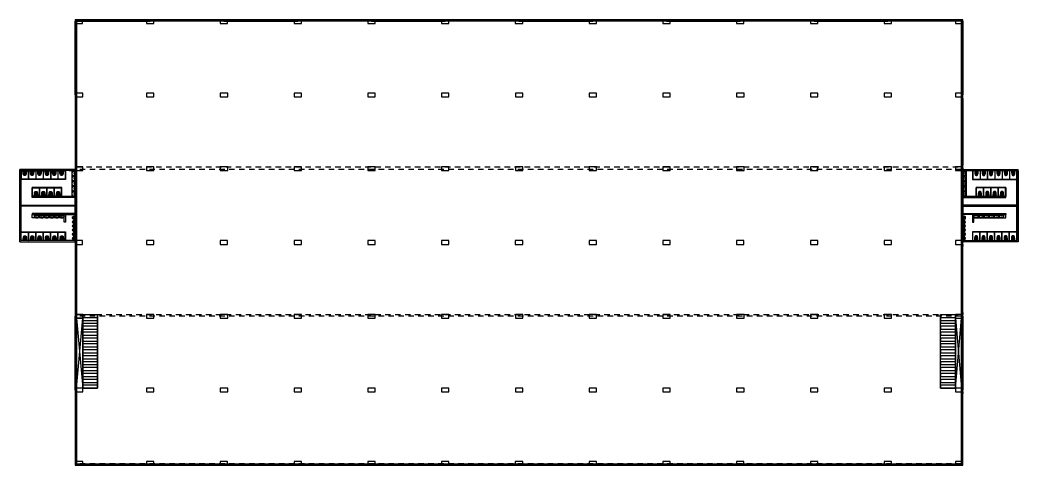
# Model space of a CAD drawing. Header units: millimetres. Extents: x 332 to 3202, y 307 to 1426.
# Drawn here: x 1438.2 to 1573.5, y 422.2 to 482.5 of the extents above; entities that cross this region are included whole.
import ezdxf

# ---------------------------------------------------------------- set-up
doc = ezdxf.new("R2010")
doc.units = ezdxf.units.MM
doc.linetypes.add('JIS_02_0.7', pattern=[1.35, 0.75, -0.6])

# ---------------------------------------------------------------- blocks, each defined once
blk = doc.blocks.new('vaso_cx_acoplada_1')
at = {"linetype": 'Continuous'}
for centre in [(-0.11, -0.24), (0.12, -0.24)]:
    blk.add_circle(centre, 0.008, dxfattribs=at)
for centre, radius, start, end in [((-0.11, -0.18), 0.11, 136.5326, 180), ((1.38, -0.2), 1.6, 179.59, 196.6011), ((-0.1, -0.18), 0.11, 136.5326, 164.4946), ((0, -0.21), 0.215, 163.9784, 171.5717), ((-0.2, -0.18), 0.008, 171.5717, 263.6349), ((0, -0.21), 0.215, 171.5717, 179.2851), ((0.01, 1.7), 1.9, 263.6349, 270), ((1.38, -0.2), 1.59, 180.5244, 196.1957), ((-0.25, -0.06), 0.07, 321.8555, 326.3665), ((-0.18, -0.11), 0.01, 95.7172, 146.3665), ((0.01, -1.99), 1.9, 90, 95.7172), ((-0.16, -0.12), 0.0225, 114.5237, 139.2949), ((-0.24, -0.06), 0.07, 321.8555, 326.3665), ((-0.08, -0.63), 0.08, 196.6011, 260.4041), ((-0.07, -0.36), 0.075, 120.5583, 184.2477), ((0.85, -0.29), 1, 184.2477, 200.2598), ((-0.07, -0.62), 0.08, 196.1957, 260.8899), ((-0.06, -0.38), 0.075, 116.109, 182.0289), ((0.66, -0.36), 0.8, 182.0289, 200.9188), ((0.01, -0.49), 0.225, 90, 120.5583), ((0.01, -0.52), 0.225, 90, 116.109), ((-0.06, -0.63), 0.026, 200.2598, 262.5367), ((0.01, -0.12), 0.586, 260.8899, 270), ((0.01, -0.12), 0.6, 260.4041, 270), ((-0.06, -0.63), 0.026, 200.9188, 262.8803), ((0.01, -0.12), 0.546, 262.5367, 270), ((0.03, -0.45), 0.0677, 144.0457, 163.2777), ((0.05, -0.45), 0.0893, 163.2777, 172.1219), ((-0.04, -0.44), 0.00416, 309.4719, 346.4901), ((-0.04, -0.45), 0.00501, 140.0137, 160.5298), ((0.02, -0.46), 0.0636, 167.7779, 198.8244), ((0.02, -0.46), 0.0664, 197.8884, 217.9267), ((0.01, -0.44), 0.0515, 119.7295, 144.0457), ((0.01, -0.47), 0.0536, 217.9267, 242.0063), ((0.01, -0.42), 0.0347, 90, 119.7295), ((0.01, -0.48), 0.0398, 242.0063, 270), ((0.01, -1.99), 1.9, 84.2828, 90), ((0.01, 1.7), 1.9, 270, 276.3651), ((0.01, -0.49), 0.225, 59.4417, 90), ((0.01, -0.52), 0.225, 63.891, 90), ((0.01, -0.42), 0.0347, 60.2705, 90), ((0.01, -0.48), 0.0398, 270, 297.9937), ((0.01, -0.12), 0.546, 270, 277.4633), ((0.01, -0.12), 0.586, 270, 279.1101), ((0.01, -0.12), 0.6, 270, 279.5959), ((0, -0.44), 0.0515, 35.9543, 60.2705), ((0, -0.47), 0.0536, 297.9937, 322.0733), ((-0.02, -0.45), 0.0677, 16.7223, 35.9543), ((-0.01, -0.46), 0.0664, 322.0733, 342.1116), ((-0.04, -0.45), 0.0893, 7.8781, 16.7223), ((0.06, -0.44), 0.00416, 193.5099, 230.5281), ((0.05, -0.45), 0.00501, 19.4702, 39.9863), ((-0.01, -0.46), 0.0636, 341.1756, 12.2221), ((0.07, -0.63), 0.026, 277.1197, 339.0812), ((0.07, -0.63), 0.026, 277.4633, 339.7402), ((-0.65, -0.36), 0.8, 339.0812, 357.9711), ((0.07, -0.38), 0.075, 357.9711, 63.891), ((-0.84, -0.29), 1, 339.7402, 355.7523), ((0.09, -0.62), 0.08, 279.1101, 343.8043), ((0.09, -0.63), 0.08, 279.5959, 343.3989), ((0.08, -0.36), 0.075, 355.7523, 59.4417), ((-1.36, -0.2), 1.59, 343.8043, 359.4756), ((-1.36, -0.2), 1.6, 343.3989, 0.41), ((0.17, -0.12), 0.0225, 40.7051, 65.4763), ((0.25, -0.06), 0.07, 213.6335, 218.1445), ((0.19, -0.11), 0.01, 33.6335, 84.2828), ((0.11, -0.18), 0.11, 15.5054, 43.4674), ((0.26, -0.06), 0.07, 213.6335, 218.1445), ((0.13, -0.18), 0.11, 0, 43.4674), ((0.01, -0.21), 0.215, 8.4283, 16.0216), ((0.22, -0.18), 0.008, 276.3651, 8.4283), ((0.01, -0.21), 0.215, 0.7149, 8.4283)]:
    blk.add_arc(centre, radius, start, end, dxfattribs=at)
blk = doc.blocks.new('mictorio')
for p, q in [((-0.21, 0), (0.21, 0)), ((-0.22, -0.01), (-0.2, -0.24)), ((-0.17, -0.19), (-0.16, -0.24)), ((-0.14, -0.16), (0.14, -0.16)), ((0.17, -0.19), (0.16, -0.24)), ((0.22, -0.01), (0.2, -0.24))]:
    blk.add_line(p, q)
for centre, radius in [((-0.03, -0.2), 0.0107), ((-0.03, -0.23), 0.0107), ((0, -0.07), 0.0286), ((0, -0.07), 0.0143), ((0, -0.18), 0.0107), ((0, -0.24), 0.0107), ((0.03, -0.2), 0.0107), ((0.03, -0.23), 0.0107)]:
    blk.add_circle(centre, radius)
for centre, radius, start, end in [((-0.21, -0.01), 0.00716, 90, 184.572), ((0.21, -0.01), 0.00716, 355.428, 90), ((-0.13, -0.23), 0.0737, 108.6318, 194.8504), ((0, -0.19), 0.209, 195.6529, 344.3471), ((-0.14, -0.19), 0.0286, 90, 187.7652), ((0, -0.18), 0.174, 198.6893, 341.3107), ((0.14, -0.19), 0.0286, 352.2348, 90), ((0.13, -0.23), 0.0737, 345.1496, 71.3682)]:
    blk.add_arc(centre, radius, start, end)
blk = doc.blocks.new('lavatorio_66x45')
blk.add_lwpolyline([(-0.28, -0.03, -0.247757), (-0.23, 0), (0, 0), (0.23, 0, -0.247757), (0.28, -0.03, -0.523187), (0.13, -0.44, -0.064231), (0, -0.45, -0.064231), (-0.13, -0.44, -0.523187)], format="xyb", close=True)
for points in [[(0.12, -0.41, 0.331039), (0.3, -0.19, 0.428943), (0.22, -0.11), (0, -0.11), (-0.22, -0.11, 0.428943), (-0.3, -0.19, 0.331039), (-0.12, -0.41)], [(-0.28, -0.05, -0.019603), (-0.27, -0.04, -0.247757), (-0.23, -0.01), (0.23, -0.01, -0.247757), (0.27, -0.04, -0.019603), (0.28, -0.05, -0.064281)]]:
    blk.add_lwpolyline(points, format="xyb")
for centre, radius in [((-0.07, -0.05), 0.0234), ((0, -0.19), 0.03), ((0, -0.05), 0.0234), ((0.07, -0.05), 0.0234)]:
    blk.add_circle(centre, radius)
for start, end in [(253.4907, 270), (270, 286.5093)]:
    blk.add_arc((0, 0.05), 0.477, start, end)

msp = doc.modelspace()

# ---------------------------------------------------------------- linework, layer by layer
for p, q in [((1446.729, 482.456), (1445.729, 482.456)), ((1445.729, 482.456), (1445.729, 481.956)), ((1445.729, 481.956), (1446.729, 481.956)), ((1566.036, 482.456), (1445.736, 482.456)), ((1445.736, 482.456), (1445.736, 422.156)), ((1445.736, 472.306), (1445.736, 482.306)), ((1445.736, 482.306), (1445.886, 482.306)), ((1445.886, 481.756), (1445.736, 481.756)), ((1445.736, 481.756), (1445.811, 481.756)), ((1445.886, 481.756), (1445.736, 481.756)), ((1445.811, 481.756), (1445.811, 472.756)), ((1445.886, 482.306), (1445.886, 482.456)), ((1565.886, 482.306), (1445.886, 482.306)), ((1445.886, 482.306), (1445.886, 422.306)), ((1445.886, 482.306), (1455.886, 482.306)), ((1445.886, 481.956), (1445.886, 481.756)), ((1446.729, 481.956), (1446.729, 482.456)), ((1456.386, 482.456), (1455.386, 482.456)), ((1455.386, 482.456), (1455.386, 481.956)), ((1455.386, 481.956), (1456.386, 481.956)), ((1455.886, 482.306), (1455.886, 482.456)), ((1455.886, 482.456), (1465.886, 482.456)), ((1456.386, 481.956), (1456.386, 482.456)), ((1466.386, 482.456), (1465.386, 482.456)), ((1465.386, 482.456), (1465.386, 481.956)), ((1465.386, 481.956), (1466.386, 481.956)), ((1465.886, 482.456), (1465.886, 482.306)), ((1465.886, 482.306), (1475.886, 482.306)), ((1466.386, 481.956), (1466.386, 482.456)), ((1476.386, 482.456), (1475.386, 482.456)), ((1475.386, 482.456), (1475.386, 481.956)), ((1475.386, 481.956), (1476.386, 481.956)), ((1475.886, 482.306), (1475.886, 482.456)), ((1475.886, 482.456), (1485.886, 482.456)), ((1476.386, 481.956), (1476.386, 482.456)), ((1486.386, 482.456), (1485.386, 482.456)), ((1485.386, 482.456), (1485.386, 481.956)), ((1485.386, 481.956), (1486.386, 481.956)), ((1485.886, 482.456), (1485.886, 482.306)), ((1485.886, 482.306), (1495.886, 482.306)), ((1486.386, 481.956), (1486.386, 482.456)), ((1496.386, 482.456), (1495.386, 482.456)), ((1495.386, 482.456), (1495.386, 481.956)), ((1495.386, 481.956), (1496.386, 481.956)), ((1495.886, 482.306), (1495.886, 482.456)), ((1495.886, 482.456), (1505.886, 482.456)), ((1496.386, 481.956), (1496.386, 482.456)), ((1506.386, 482.456), (1505.386, 482.456)), ((1505.386, 482.456), (1505.386, 481.956)), ((1505.386, 481.956), (1506.386, 481.956)), ((1505.886, 482.456), (1505.886, 482.306)), ((1505.886, 482.306), (1515.886, 482.306)), ((1506.386, 481.956), (1506.386, 482.456)), ((1516.386, 482.456), (1515.386, 482.456)), ((1515.386, 482.456), (1515.386, 481.956)), ((1515.386, 481.956), (1516.386, 481.956)), ((1515.886, 482.306), (1515.886, 482.456)), ((1515.886, 482.456), (1525.886, 482.456)), ((1516.386, 481.956), (1516.386, 482.456)), ((1526.386, 482.456), (1525.386, 482.456)), ((1525.386, 482.456), (1525.386, 481.956)), ((1525.386, 481.956), (1526.386, 481.956)), ((1525.886, 482.456), (1525.886, 482.306)), ((1525.886, 482.306), (1535.886, 482.306)), ((1526.386, 481.956), (1526.386, 482.456)), ((1536.386, 482.456), (1535.386, 482.456)), ((1535.386, 482.456), (1535.386, 481.956)), ((1535.386, 481.956), (1536.386, 481.956)), ((1535.886, 482.306), (1535.886, 482.456)), ((1535.886, 482.456), (1545.886, 482.456)), ((1536.386, 481.956), (1536.386, 482.456)), ((1546.386, 482.456), (1545.386, 482.456)), ((1545.386, 482.456), (1545.386, 481.956)), ((1545.386, 481.956), (1546.386, 481.956)), ((1545.886, 482.456), (1545.886, 482.306)), ((1545.886, 482.306), (1555.886, 482.306)), ((1546.386, 481.956), (1546.386, 482.456)), ((1556.386, 482.456), (1555.386, 482.456)), ((1555.386, 482.456), (1555.386, 481.956)), ((1555.386, 481.956), (1556.386, 481.956)), ((1555.886, 482.306), (1555.886, 482.456)), ((1555.886, 482.456), (1565.886, 482.456)), ((1556.386, 481.956), (1556.386, 482.456)), ((1566.039, 482.456), (1565.039, 482.456)), ((1565.039, 482.456), (1565.039, 481.956)), ((1565.039, 481.956), (1566.039, 481.956)), ((1565.886, 482.456), (1565.886, 482.306)), ((1565.886, 422.306), (1565.886, 482.306)), ((1565.886, 482.306), (1566.036, 482.306)), ((1565.886, 481.956), (1565.961, 481.956)), ((1566.036, 481.756), (1565.886, 481.756)), ((1565.886, 481.756), (1565.886, 472.756)), ((1565.961, 481.756), (1565.961, 472.756)), ((1566.036, 422.156), (1566.036, 482.456)), ((1566.036, 482.456), (1566.039, 482.456)), ((1566.036, 482.306), (1566.036, 472.306)), ((1566.036, 472.306), (1566.036, 482.306)), ((1566.036, 482.306), (1566.036, 472.306)), ((1566.036, 482.306), (1566.039, 482.306)), ((1566.036, 481.956), (1566.036, 481.756)), ((1566.039, 481.956), (1566.039, 482.456)), ((1445.736, 472.756), (1445.886, 472.756)), ((1446.736, 472.556), (1445.736, 472.556)), ((1445.736, 472.556), (1445.736, 472.056)), ((1445.886, 472.306), (1445.736, 472.306)), ((1445.886, 462.306), (1445.886, 472.306)), ((1446.736, 472.056), (1446.736, 472.556)), ((1456.393, 472.556), (1455.393, 472.556)), ((1455.393, 472.556), (1455.393, 472.056)), ((1456.393, 472.056), (1456.393, 472.556)), ((1466.393, 472.556), (1465.393, 472.556)), ((1465.393, 472.556), (1465.393, 472.056)), ((1466.393, 472.056), (1466.393, 472.556)), ((1476.393, 472.556), (1475.393, 472.556)), ((1475.393, 472.556), (1475.393, 472.056)), ((1476.393, 472.056), (1476.393, 472.556)), ((1486.393, 472.556), (1485.393, 472.556)), ((1485.393, 472.556), (1485.393, 472.056)), ((1486.393, 472.056), (1486.393, 472.556)), ((1496.393, 472.556), (1495.393, 472.556)), ((1495.393, 472.556), (1495.393, 472.056)), ((1496.393, 472.056), (1496.393, 472.556)), ((1506.393, 472.556), (1505.393, 472.556)), ((1505.393, 472.556), (1505.393, 472.056)), ((1506.393, 472.056), (1506.393, 472.556)), ((1516.393, 472.556), (1515.393, 472.556)), ((1515.393, 472.556), (1515.393, 472.056)), ((1516.393, 472.056), (1516.393, 472.556)), ((1526.393, 472.556), (1525.393, 472.556)), ((1525.393, 472.556), (1525.393, 472.056)), ((1526.393, 472.056), (1526.393, 472.556)), ((1536.393, 472.556), (1535.393, 472.556)), ((1535.393, 472.556), (1535.393, 472.056)), ((1536.393, 472.056), (1536.393, 472.556)), ((1546.393, 472.556), (1545.393, 472.556)), ((1545.393, 472.556), (1545.393, 472.056)), ((1546.393, 472.056), (1546.393, 472.556)), ((1556.393, 472.556), (1555.393, 472.556)), ((1555.393, 472.556), (1555.393, 472.056)), ((1556.393, 472.056), (1556.393, 472.556)), ((1566.046, 472.556), (1565.046, 472.556)), ((1565.046, 472.556), (1565.046, 472.056)), ((1565.886, 472.756), (1566.036, 472.756)), ((1565.886, 472.556), (1566.046, 472.556)), ((1566.036, 472.306), (1565.886, 472.306)), ((1565.886, 472.306), (1565.886, 462.306)), ((1565.961, 472.556), (1565.961, 472.056)), ((1566.046, 472.056), (1566.046, 472.556)), ((1445.736, 472.056), (1446.736, 472.056)), ((1445.736, 471.806), (1445.886, 471.806)), ((1445.811, 471.806), (1445.811, 462.806)), ((1455.393, 472.056), (1456.393, 472.056)), ((1465.393, 472.056), (1466.393, 472.056)), ((1475.393, 472.056), (1476.393, 472.056)), ((1485.393, 472.056), (1486.393, 472.056)), ((1495.393, 472.056), (1496.393, 472.056)), ((1505.393, 472.056), (1506.393, 472.056)), ((1515.393, 472.056), (1516.393, 472.056)), ((1525.393, 472.056), (1526.393, 472.056)), ((1535.393, 472.056), (1536.393, 472.056)), ((1545.393, 472.056), (1546.393, 472.056)), ((1555.393, 472.056), (1556.393, 472.056)), ((1565.046, 472.056), (1566.046, 472.056)), ((1565.886, 472.056), (1565.886, 471.806)), ((1565.886, 472.056), (1566.046, 472.056)), ((1565.886, 471.806), (1566.036, 471.806)), ((1565.961, 471.806), (1565.961, 462.806)), ((1566.036, 471.806), (1566.036, 462.806)), ((1445.886, 462.806), (1445.736, 462.806)), ((1566.036, 462.806), (1565.886, 462.806)), ((1565.886, 462.806), (1565.886, 462.556)), ((1438.233, 452.406), (1438.233, 462.206)), ((1438.233, 462.006), (1438.233, 461.606)), ((1438.233, 461.606), (1438.233, 461.206)), ((1444.896, 462.056), (1445.896, 462.056)), ((1446.736, 462.556), (1445.736, 462.556)), ((1445.736, 462.556), (1445.736, 462.056)), ((1445.736, 452.306), (1445.736, 462.306)), ((1445.736, 462.306), (1445.886, 462.306)), ((1445.736, 462.056), (1446.736, 462.056)), ((1445.736, 462.056), (1445.896, 462.056)), ((1445.736, 461.806), (1445.886, 461.806)), ((1445.736, 461.806), (1445.886, 461.806)), ((1445.811, 461.806), (1445.811, 452.806)), ((1445.876, 462.056), (1445.876, 462.556)), ((1445.886, 462.406), (1445.886, 461.906)), ((1445.886, 462.406), (1445.886, 461.906)), ((1445.886, 462.406), (1445.886, 461.906)), ((1445.886, 462.406), (1445.886, 461.906)), ((1445.886, 461.806), (1445.886, 452.806)), ((1445.886, 461.806), (1445.886, 452.806)), ((1445.896, 462.056), (1445.896, 462.556)), ((1446.736, 462.056), (1446.736, 462.556)), ((1456.393, 462.556), (1455.393, 462.556)), ((1455.393, 462.556), (1455.393, 462.056)), ((1455.393, 462.056), (1456.393, 462.056)), ((1456.393, 462.056), (1456.393, 462.556)), ((1466.393, 462.556), (1465.393, 462.556)), ((1465.393, 462.556), (1465.393, 462.056)), ((1465.393, 462.056), (1466.393, 462.056)), ((1466.393, 462.056), (1466.393, 462.556)), ((1476.393, 462.556), (1475.393, 462.556)), ((1475.393, 462.556), (1475.393, 462.056)), ((1475.393, 462.056), (1476.393, 462.056)), ((1476.393, 462.056), (1476.393, 462.556)), ((1486.393, 462.556), (1485.393, 462.556)), ((1485.393, 462.556), (1485.393, 462.056)), ((1485.393, 462.056), (1486.393, 462.056)), ((1486.393, 462.056), (1486.393, 462.556)), ((1496.393, 462.556), (1495.393, 462.556)), ((1495.393, 462.556), (1495.393, 462.056)), ((1495.393, 462.056), (1496.393, 462.056)), ((1496.393, 462.056), (1496.393, 462.556)), ((1506.393, 462.556), (1505.393, 462.556)), ((1505.393, 462.556), (1505.393, 462.056)), ((1505.393, 462.056), (1506.393, 462.056)), ((1506.393, 462.056), (1506.393, 462.556)), ((1516.393, 462.556), (1515.393, 462.556)), ((1515.393, 462.556), (1515.393, 462.056)), ((1515.393, 462.056), (1516.393, 462.056)), ((1516.393, 462.056), (1516.393, 462.556)), ((1526.393, 462.556), (1525.393, 462.556)), ((1525.393, 462.556), (1525.393, 462.056)), ((1525.393, 462.056), (1526.393, 462.056)), ((1526.393, 462.056), (1526.393, 462.556)), ((1536.393, 462.556), (1535.393, 462.556)), ((1535.393, 462.556), (1535.393, 462.056)), ((1535.393, 462.056), (1536.393, 462.056)), ((1536.393, 462.056), (1536.393, 462.556)), ((1546.393, 462.556), (1545.393, 462.556)), ((1545.393, 462.556), (1545.393, 462.056)), ((1545.393, 462.056), (1546.393, 462.056)), ((1546.393, 462.056), (1546.393, 462.556)), ((1556.393, 462.556), (1555.393, 462.556)), ((1555.393, 462.556), (1555.393, 462.056)), ((1555.393, 462.056), (1556.393, 462.056)), ((1556.393, 462.056), (1556.393, 462.556)), ((1566.046, 462.556), (1565.046, 462.556)), ((1565.046, 462.556), (1565.046, 462.056)), ((1565.046, 462.056), (1566.046, 462.056)), ((1565.886, 462.556), (1566.046, 462.556)), ((1565.886, 462.306), (1566.036, 462.306)), ((1565.886, 462.056), (1565.886, 461.806)), ((1565.886, 462.056), (1566.046, 462.056)), ((1565.886, 461.806), (1566.036, 461.806)), ((1565.961, 462.556), (1565.961, 462.056)), ((1565.961, 461.806), (1565.961, 452.806)), ((1566.036, 462.406), (1566.036, 461.906)), ((1566.036, 462.406), (1566.036, 461.906)), ((1566.036, 462.306), (1566.036, 452.306)), ((1566.036, 461.806), (1566.036, 452.806)), ((1566.046, 462.056), (1566.046, 462.556)), ((1573.539, 452.406), (1573.539, 462.206)), ((1573.539, 462.006), (1573.539, 461.606)), ((1573.539, 461.606), (1573.539, 461.206)), ((1438.233, 460.806), (1438.233, 460.406)), ((1573.539, 460.806), (1573.539, 460.406)), ((1438.233, 460.006), (1438.233, 459.606)), ((1438.233, 459.206), (1438.233, 458.806)), ((1573.539, 460.006), (1573.539, 459.606)), ((1573.539, 459.206), (1573.539, 458.806)), ((1438.233, 458.406), (1438.233, 458.006)), ((1438.233, 457.606), (1438.233, 457.206)), ((1573.539, 458.406), (1573.539, 458.006)), ((1573.539, 457.606), (1573.539, 457.206)), ((1438.233, 456.806), (1438.233, 456.406)), ((1438.233, 456.006), (1438.233, 455.606)), ((1573.539, 456.806), (1573.539, 456.406)), ((1573.539, 456.006), (1573.539, 455.606)), ((1438.233, 455.206), (1438.233, 454.806)), ((1573.539, 455.206), (1573.539, 454.806)), ((1438.233, 454.406), (1438.233, 454.006)), ((1438.233, 453.606), (1438.233, 453.206)), ((1573.539, 454.406), (1573.539, 454.006)), ((1573.539, 453.606), (1573.539, 453.206)), ((1438.233, 452.806), (1438.233, 452.406)), ((1444.886, 452.406), (1445.886, 452.406)), ((1445.889, 452.556), (1444.889, 452.556)), ((1444.893, 452.406), (1445.886, 452.406)), ((1446.729, 452.556), (1445.729, 452.556)), ((1445.729, 452.556), (1445.729, 452.056)), ((1445.729, 452.056), (1446.729, 452.056)), ((1445.886, 452.806), (1445.736, 452.806)), ((1445.886, 452.806), (1445.736, 452.806)), ((1445.886, 452.306), (1445.736, 452.306)), ((1445.886, 442.306), (1445.886, 452.306)), ((1446.729, 452.056), (1446.729, 452.556)), ((1456.386, 452.556), (1455.386, 452.556)), ((1455.386, 452.556), (1455.386, 452.056)), ((1455.386, 452.056), (1456.386, 452.056)), ((1456.386, 452.056), (1456.386, 452.556)), ((1466.386, 452.556), (1465.386, 452.556)), ((1465.386, 452.556), (1465.386, 452.056)), ((1465.386, 452.056), (1466.386, 452.056)), ((1466.386, 452.056), (1466.386, 452.556)), ((1476.386, 452.556), (1475.386, 452.556)), ((1475.386, 452.556), (1475.386, 452.056)), ((1475.386, 452.056), (1476.386, 452.056)), ((1476.386, 452.056), (1476.386, 452.556)), ((1486.386, 452.556), (1485.386, 452.556)), ((1485.386, 452.556), (1485.386, 452.056)), ((1485.386, 452.056), (1486.386, 452.056)), ((1486.386, 452.056), (1486.386, 452.556)), ((1496.386, 452.556), (1495.386, 452.556)), ((1495.386, 452.556), (1495.386, 452.056)), ((1495.386, 452.056), (1496.386, 452.056)), ((1496.386, 452.056), (1496.386, 452.556)), ((1506.386, 452.556), (1505.386, 452.556)), ((1505.386, 452.556), (1505.386, 452.056)), ((1505.386, 452.056), (1506.386, 452.056)), ((1506.386, 452.056), (1506.386, 452.556)), ((1516.386, 452.556), (1515.386, 452.556)), ((1515.386, 452.556), (1515.386, 452.056)), ((1515.386, 452.056), (1516.386, 452.056)), ((1516.386, 452.056), (1516.386, 452.556)), ((1526.386, 452.556), (1525.386, 452.556)), ((1525.386, 452.556), (1525.386, 452.056)), ((1525.386, 452.056), (1526.386, 452.056)), ((1526.386, 452.056), (1526.386, 452.556)), ((1536.386, 452.556), (1535.386, 452.556)), ((1535.386, 452.556), (1535.386, 452.056)), ((1535.386, 452.056), (1536.386, 452.056)), ((1536.386, 452.056), (1536.386, 452.556)), ((1546.386, 452.556), (1545.386, 452.556)), ((1545.386, 452.556), (1545.386, 452.056)), ((1545.386, 452.056), (1546.386, 452.056)), ((1546.386, 452.056), (1546.386, 452.556)), ((1556.386, 452.556), (1555.386, 452.556)), ((1555.386, 452.556), (1555.386, 452.056)), ((1555.386, 452.056), (1556.386, 452.056)), ((1556.386, 452.056), (1556.386, 452.556)), ((1566.039, 452.556), (1565.039, 452.556)), ((1565.039, 452.556), (1565.039, 452.056)), ((1565.039, 452.056), (1566.039, 452.056)), ((1566.879, 452.406), (1565.879, 452.406)), ((1566.036, 452.806), (1565.886, 452.806)), ((1565.886, 452.806), (1565.886, 452.556)), ((1566.886, 452.406), (1565.886, 452.406)), ((1566.036, 452.306), (1565.886, 452.306)), ((1565.886, 452.306), (1565.886, 442.306)), ((1565.961, 452.556), (1565.961, 452.056)), ((1566.036, 452.056), (1566.036, 451.806)), ((1566.036, 452.056), (1566.039, 452.056)), ((1566.039, 452.056), (1566.039, 452.556)), ((1573.539, 452.806), (1573.539, 452.406)), ((1445.886, 451.806), (1445.736, 451.806)), ((1445.811, 451.806), (1445.811, 442.806)), ((1566.036, 451.806), (1565.886, 451.806)), ((1565.886, 451.806), (1565.886, 442.806)), ((1565.961, 451.806), (1565.961, 442.806)), ((1445.736, 442.806), (1445.886, 442.806)), ((1446.736, 442.556), (1445.736, 442.556)), ((1445.736, 442.556), (1445.736, 442.056)), ((1446.736, 442.056), (1446.736, 442.556)), ((1446.736, 432.556), (1446.736, 442.556)), ((1446.736, 442.556), (1448.736, 442.556)), ((1448.736, 442.556), (1448.736, 442.056)), ((1448.736, 432.556), (1448.736, 442.556)), ((1456.393, 442.556), (1455.393, 442.556)), ((1455.393, 442.556), (1455.393, 442.056)), ((1456.393, 442.056), (1456.393, 442.556)), ((1466.393, 442.556), (1465.393, 442.556)), ((1465.393, 442.556), (1465.393, 442.056)), ((1466.393, 442.056), (1466.393, 442.556)), ((1476.393, 442.556), (1475.393, 442.556)), ((1475.393, 442.556), (1475.393, 442.056)), ((1476.393, 442.056), (1476.393, 442.556)), ((1486.393, 442.556), (1485.393, 442.556)), ((1485.393, 442.556), (1485.393, 442.056)), ((1486.393, 442.056), (1486.393, 442.556)), ((1496.393, 442.556), (1495.393, 442.556)), ((1495.393, 442.556), (1495.393, 442.056)), ((1496.393, 442.056), (1496.393, 442.556)), ((1506.393, 442.556), (1505.393, 442.556)), ((1505.393, 442.556), (1505.393, 442.056)), ((1506.393, 442.056), (1506.393, 442.556)), ((1516.393, 442.556), (1515.393, 442.556)), ((1515.393, 442.556), (1515.393, 442.056)), ((1516.393, 442.056), (1516.393, 442.556)), ((1526.393, 442.556), (1525.393, 442.556)), ((1525.393, 442.556), (1525.393, 442.056)), ((1526.393, 442.056), (1526.393, 442.556)), ((1536.393, 442.556), (1535.393, 442.556)), ((1535.393, 442.556), (1535.393, 442.056)), ((1536.393, 442.056), (1536.393, 442.556)), ((1546.393, 442.556), (1545.393, 442.556)), ((1545.393, 442.556), (1545.393, 442.056)), ((1546.393, 442.056), (1546.393, 442.556)), ((1556.393, 442.556), (1555.393, 442.556)), ((1555.393, 442.556), (1555.393, 442.056)), ((1556.393, 442.056), (1556.393, 442.556)), ((1563.046, 432.556), (1563.046, 442.556)), ((1563.046, 442.556), (1565.046, 442.556)), ((1563.046, 442.556), (1563.046, 442.156)), ((1566.046, 442.556), (1565.046, 442.556)), ((1565.046, 442.556), (1565.046, 442.056)), ((1565.886, 442.806), (1566.036, 442.806)), ((1565.886, 442.556), (1566.046, 442.556)), ((1565.961, 442.556), (1565.961, 442.056)), ((1566.036, 442.806), (1566.036, 442.556)), ((1566.036, 442.556), (1566.036, 442.556)), ((1566.046, 442.056), (1566.046, 442.556)), ((1445.736, 432.306), (1445.736, 442.306)), ((1445.736, 442.306), (1445.886, 442.306)), ((1445.736, 442.056), (1446.736, 442.056)), ((1445.736, 441.806), (1445.886, 441.806)), ((1445.811, 441.806), (1445.811, 432.806)), ((1445.886, 442.056), (1446.736, 442.056)), ((1446.736, 442.156), (1448.736, 442.156)), ((1446.736, 442.156), (1446.736, 441.756)), ((1446.736, 441.756), (1448.736, 441.756)), ((1446.736, 441.756), (1446.736, 441.356)), ((1446.736, 441.356), (1448.736, 441.356)), ((1448.736, 441.356), (1448.736, 440.956)), ((1455.393, 442.056), (1456.393, 442.056)), ((1465.393, 442.056), (1466.393, 442.056)), ((1475.393, 442.056), (1476.393, 442.056)), ((1485.393, 442.056), (1486.393, 442.056)), ((1495.393, 442.056), (1496.393, 442.056)), ((1505.393, 442.056), (1506.393, 442.056)), ((1515.393, 442.056), (1516.393, 442.056)), ((1525.393, 442.056), (1526.393, 442.056)), ((1535.393, 442.056), (1536.393, 442.056)), ((1545.393, 442.056), (1546.393, 442.056)), ((1555.393, 442.056), (1556.393, 442.056)), ((1563.046, 442.156), (1565.046, 442.156)), ((1563.046, 442.156), (1563.046, 441.756)), ((1563.046, 441.756), (1565.046, 441.756)), ((1563.046, 441.756), (1563.046, 441.356)), ((1563.046, 441.356), (1565.046, 441.356)), ((1565.046, 441.356), (1565.046, 440.956)), ((1565.886, 442.306), (1566.036, 442.306)), ((1565.886, 442.056), (1565.886, 441.806)), ((1565.886, 442.056), (1566.046, 442.056)), ((1565.886, 441.806), (1566.036, 441.806)), ((1565.961, 441.806), (1565.961, 432.806)), ((1566.036, 442.306), (1566.036, 432.306)), ((1566.036, 441.806), (1566.036, 432.806)), ((1448.736, 440.956), (1446.736, 440.956)), ((1446.736, 440.956), (1446.736, 440.556)), ((1446.736, 440.556), (1448.736, 440.556)), ((1448.736, 440.156), (1446.736, 440.156)), ((1446.736, 440.156), (1446.736, 439.756)), ((1446.736, 439.756), (1448.736, 439.756)), ((1448.736, 440.556), (1448.736, 440.156)), ((1448.736, 439.756), (1448.736, 439.356)), ((1565.046, 440.956), (1563.046, 440.956)), ((1563.046, 440.956), (1563.046, 440.556)), ((1563.046, 440.556), (1565.046, 440.556)), ((1565.046, 440.156), (1563.046, 440.156)), ((1563.046, 440.156), (1563.046, 439.756)), ((1563.046, 439.756), (1565.046, 439.756)), ((1565.046, 440.556), (1565.046, 440.156)), ((1565.046, 439.756), (1565.046, 439.356)), ((1448.736, 439.356), (1446.736, 439.356)), ((1446.736, 439.356), (1446.736, 438.956)), ((1446.736, 438.956), (1448.736, 438.956)), ((1448.736, 438.556), (1446.736, 438.556)), ((1446.736, 438.556), (1446.736, 438.156)), ((1448.736, 438.956), (1448.736, 438.556)), ((1565.046, 439.356), (1563.046, 439.356)), ((1563.046, 439.356), (1563.046, 438.956)), ((1563.046, 438.956), (1565.046, 438.956)), ((1565.046, 438.556), (1563.046, 438.556)), ((1563.046, 438.556), (1563.046, 438.156)), ((1565.046, 438.956), (1565.046, 438.556)), ((1446.736, 438.156), (1448.736, 438.156)), ((1448.736, 437.756), (1446.736, 437.756)), ((1446.736, 437.756), (1446.736, 437.356)), ((1446.736, 437.356), (1448.736, 437.356)), ((1448.736, 438.156), (1448.736, 437.756)), ((1448.736, 437.356), (1448.736, 436.956)), ((1563.046, 438.156), (1565.046, 438.156)), ((1565.046, 437.756), (1563.046, 437.756)), ((1563.046, 437.756), (1563.046, 437.356)), ((1563.046, 437.356), (1565.046, 437.356)), ((1565.046, 438.156), (1565.046, 437.756)), ((1565.046, 437.356), (1565.046, 436.956)), ((1448.736, 436.956), (1446.736, 436.956)), ((1446.736, 436.956), (1446.736, 436.556)), ((1446.736, 436.556), (1448.736, 436.556)), ((1448.736, 436.156), (1446.736, 436.156)), ((1446.736, 436.156), (1446.736, 435.756)), ((1446.736, 435.756), (1448.736, 435.756)), ((1448.736, 436.556), (1448.736, 436.156)), ((1448.736, 435.756), (1448.736, 435.356)), ((1565.046, 436.956), (1563.046, 436.956)), ((1563.046, 436.956), (1563.046, 436.556)), ((1563.046, 436.556), (1565.046, 436.556)), ((1565.046, 436.156), (1563.046, 436.156)), ((1563.046, 436.156), (1563.046, 435.756)), ((1563.046, 435.756), (1565.046, 435.756)), ((1565.046, 436.556), (1565.046, 436.156)), ((1565.046, 435.756), (1565.046, 435.356)), ((1448.736, 435.356), (1446.736, 435.356)), ((1446.736, 435.356), (1446.736, 434.956)), ((1446.736, 434.956), (1448.736, 434.956)), ((1448.736, 434.556), (1446.736, 434.556)), ((1446.736, 434.556), (1446.736, 434.156)), ((1448.736, 434.956), (1448.736, 434.556)), ((1565.046, 435.356), (1563.046, 435.356)), ((1563.046, 435.356), (1563.046, 434.956)), ((1563.046, 434.956), (1565.046, 434.956)), ((1565.046, 434.556), (1563.046, 434.556)), ((1563.046, 434.556), (1563.046, 434.156)), ((1565.046, 434.956), (1565.046, 434.556)), ((1446.736, 434.156), (1448.736, 434.156)), ((1448.736, 433.756), (1446.736, 433.756)), ((1446.736, 433.756), (1446.736, 433.356)), ((1446.736, 433.356), (1448.736, 433.356)), ((1448.736, 434.156), (1448.736, 433.756)), ((1448.736, 433.356), (1448.736, 432.956)), ((1563.046, 434.156), (1565.046, 434.156)), ((1565.046, 433.756), (1563.046, 433.756)), ((1563.046, 433.756), (1563.046, 433.356)), ((1563.046, 433.356), (1565.046, 433.356)), ((1565.046, 434.156), (1565.046, 433.756)), ((1565.046, 433.356), (1565.046, 432.956)), ((1445.886, 432.806), (1445.736, 432.806)), ((1446.736, 432.556), (1445.736, 432.556)), ((1445.736, 432.556), (1445.736, 432.056)), ((1445.886, 432.306), (1445.736, 432.306)), ((1445.886, 431.856), (1445.736, 431.856)), ((1445.811, 431.856), (1445.811, 422.856)), ((1445.886, 422.306), (1445.886, 432.306)), ((1448.736, 432.956), (1446.736, 432.956)), ((1446.736, 432.956), (1446.736, 432.556)), ((1448.736, 432.556), (1446.736, 432.556)), ((1446.736, 432.556), (1448.736, 432.556)), ((1456.393, 432.556), (1455.393, 432.556)), ((1455.393, 432.556), (1455.393, 432.056)), ((1455.393, 432.056), (1456.393, 432.056)), ((1456.393, 432.056), (1456.393, 432.556)), ((1466.393, 432.556), (1465.393, 432.556)), ((1465.393, 432.556), (1465.393, 432.056)), ((1465.393, 432.056), (1466.393, 432.056)), ((1466.393, 432.056), (1466.393, 432.556)), ((1476.393, 432.556), (1475.393, 432.556)), ((1475.393, 432.556), (1475.393, 432.056)), ((1475.393, 432.056), (1476.393, 432.056)), ((1476.393, 432.056), (1476.393, 432.556)), ((1486.393, 432.556), (1485.393, 432.556)), ((1485.393, 432.556), (1485.393, 432.056)), ((1485.393, 432.056), (1486.393, 432.056)), ((1486.393, 432.056), (1486.393, 432.556)), ((1496.393, 432.556), (1495.393, 432.556)), ((1495.393, 432.556), (1495.393, 432.056)), ((1495.393, 432.056), (1496.393, 432.056)), ((1496.393, 432.056), (1496.393, 432.556)), ((1506.393, 432.556), (1505.393, 432.556)), ((1505.393, 432.556), (1505.393, 432.056)), ((1505.393, 432.056), (1506.393, 432.056)), ((1506.393, 432.056), (1506.393, 432.556)), ((1516.393, 432.556), (1515.393, 432.556)), ((1515.393, 432.556), (1515.393, 432.056)), ((1515.393, 432.056), (1516.393, 432.056)), ((1516.393, 432.056), (1516.393, 432.556)), ((1526.393, 432.556), (1525.393, 432.556)), ((1525.393, 432.556), (1525.393, 432.056)), ((1525.393, 432.056), (1526.393, 432.056)), ((1526.393, 432.056), (1526.393, 432.556)), ((1536.393, 432.556), (1535.393, 432.556)), ((1535.393, 432.556), (1535.393, 432.056)), ((1535.393, 432.056), (1536.393, 432.056)), ((1536.393, 432.056), (1536.393, 432.556)), ((1546.393, 432.556), (1545.393, 432.556)), ((1545.393, 432.556), (1545.393, 432.056)), ((1545.393, 432.056), (1546.393, 432.056)), ((1546.393, 432.056), (1546.393, 432.556)), ((1556.393, 432.556), (1555.393, 432.556)), ((1555.393, 432.556), (1555.393, 432.056)), ((1555.393, 432.056), (1556.393, 432.056)), ((1556.393, 432.056), (1556.393, 432.556)), ((1565.046, 432.956), (1563.046, 432.956)), ((1563.046, 432.956), (1563.046, 432.556)), ((1565.046, 432.556), (1563.046, 432.556)), ((1563.046, 432.556), (1565.046, 432.556)), ((1566.046, 432.556), (1565.046, 432.556)), ((1566.036, 432.806), (1565.886, 432.806)), ((1565.886, 432.806), (1565.886, 432.556)), ((1566.036, 432.306), (1565.886, 432.306)), ((1565.886, 432.306), (1565.886, 422.306)), ((1566.036, 431.856), (1565.886, 431.856)), ((1565.886, 431.856), (1565.886, 422.856)), ((1565.961, 432.556), (1565.961, 432.056)), ((1565.961, 431.856), (1565.961, 422.856)), ((1566.036, 432.056), (1566.036, 431.856)), ((1566.036, 422.756), (1566.036, 431.806)), ((1566.046, 432.056), (1566.046, 432.556)), ((1445.736, 422.856), (1445.886, 422.856)), ((1446.736, 422.656), (1445.736, 422.656)), ((1445.736, 422.656), (1445.736, 422.156)), ((1445.886, 422.306), (1445.736, 422.306)), ((1445.736, 422.156), (1566.036, 422.156)), ((1445.736, 422.156), (1446.736, 422.156)), ((1445.886, 422.306), (1565.886, 422.306)), ((1445.886, 422.306), (1455.886, 422.306)), ((1445.886, 422.306), (1445.886, 422.156)), ((1445.886, 422.156), (1445.886, 422.306)), ((1446.736, 422.156), (1446.736, 422.656)), ((1456.386, 422.656), (1455.386, 422.656)), ((1455.386, 422.656), (1455.386, 422.156)), ((1455.386, 422.156), (1456.386, 422.156)), ((1455.886, 422.306), (1455.886, 422.306)), ((1455.886, 422.306), (1455.886, 422.156)), ((1455.886, 422.156), (1465.886, 422.156)), ((1456.386, 422.156), (1456.386, 422.656)), ((1466.386, 422.656), (1465.386, 422.656)), ((1465.386, 422.656), (1465.386, 422.156)), ((1465.386, 422.156), (1466.386, 422.156)), ((1465.886, 422.156), (1465.886, 422.306)), ((1465.886, 422.306), (1475.886, 422.306)), ((1466.386, 422.156), (1466.386, 422.656)), ((1476.386, 422.656), (1475.386, 422.656)), ((1475.386, 422.656), (1475.386, 422.156)), ((1475.386, 422.156), (1476.386, 422.156)), ((1475.886, 422.306), (1475.886, 422.156)), ((1475.886, 422.156), (1485.886, 422.156)), ((1476.386, 422.156), (1476.386, 422.656)), ((1486.386, 422.656), (1485.386, 422.656)), ((1485.386, 422.656), (1485.386, 422.156)), ((1485.386, 422.156), (1486.386, 422.156)), ((1485.886, 422.156), (1485.886, 422.306)), ((1485.886, 422.306), (1495.886, 422.306)), ((1486.386, 422.156), (1486.386, 422.656)), ((1496.386, 422.656), (1495.386, 422.656)), ((1495.386, 422.656), (1495.386, 422.156)), ((1495.386, 422.156), (1496.386, 422.156)), ((1495.886, 422.306), (1495.886, 422.156)), ((1495.886, 422.156), (1505.886, 422.156)), ((1496.386, 422.156), (1496.386, 422.656)), ((1506.386, 422.656), (1505.386, 422.656)), ((1505.386, 422.656), (1505.386, 422.156)), ((1505.386, 422.156), (1506.386, 422.156)), ((1505.886, 422.156), (1505.886, 422.306)), ((1505.886, 422.306), (1515.886, 422.306)), ((1506.386, 422.156), (1506.386, 422.656)), ((1516.386, 422.656), (1515.386, 422.656)), ((1515.386, 422.656), (1515.386, 422.156)), ((1515.386, 422.156), (1516.386, 422.156)), ((1515.886, 422.306), (1515.886, 422.156)), ((1515.886, 422.156), (1525.886, 422.156)), ((1516.386, 422.156), (1516.386, 422.656)), ((1526.386, 422.656), (1525.386, 422.656)), ((1525.386, 422.656), (1525.386, 422.156)), ((1525.386, 422.156), (1526.386, 422.156)), ((1525.886, 422.156), (1525.886, 422.306)), ((1525.886, 422.306), (1535.886, 422.306)), ((1526.386, 422.156), (1526.386, 422.656)), ((1536.386, 422.656), (1535.386, 422.656)), ((1535.386, 422.656), (1535.386, 422.156)), ((1535.386, 422.156), (1536.386, 422.156)), ((1535.886, 422.306), (1535.886, 422.156)), ((1535.886, 422.156), (1545.886, 422.156)), ((1536.386, 422.156), (1536.386, 422.656)), ((1546.386, 422.656), (1545.386, 422.656)), ((1545.386, 422.656), (1545.386, 422.156)), ((1545.386, 422.156), (1546.386, 422.156)), ((1545.886, 422.156), (1545.886, 422.306)), ((1545.886, 422.306), (1555.886, 422.306)), ((1546.386, 422.156), (1546.386, 422.656)), ((1556.386, 422.656), (1555.386, 422.656)), ((1555.386, 422.656), (1555.386, 422.156)), ((1555.386, 422.156), (1556.386, 422.156)), ((1555.886, 422.306), (1555.886, 422.156)), ((1555.886, 422.156), (1565.886, 422.156)), ((1556.386, 422.156), (1556.386, 422.656)), ((1566.039, 422.656), (1565.039, 422.656)), ((1565.039, 422.656), (1565.039, 422.156)), ((1565.039, 422.156), (1566.039, 422.156)), ((1565.886, 422.856), (1566.036, 422.856)), ((1565.886, 422.656), (1565.886, 422.756)), ((1565.961, 422.656), (1565.886, 422.656)), ((1565.886, 422.156), (1565.886, 422.306)), ((1565.886, 422.306), (1566.036, 422.306)), ((1566.039, 422.156), (1566.039, 422.656))]:
    msp.add_line(p, q)
at = {"color": 3}
for p, q in [((1445.874, 462.206), (1438.233, 462.206)), ((1438.233, 461.706), (1438.233, 452.406)), ((1438.383, 452.556), (1438.383, 462.206)), ((1438.383, 462.056), (1439.383, 462.056)), ((1438.383, 460.856), (1438.383, 462.056)), ((1445.874, 462.056), (1438.383, 462.056)), ((1438.413, 462.056), (1438.413, 460.856)), ((1438.413, 462.026), (1444.398, 462.026)), ((1439.368, 462.056), (1439.368, 460.856)), ((1439.383, 462.056), (1439.383, 460.856)), ((1439.383, 462.056), (1440.383, 462.056)), ((1439.398, 462.056), (1439.398, 460.856)), ((1440.368, 462.056), (1440.368, 460.856)), ((1440.383, 462.056), (1440.383, 460.856)), ((1440.383, 462.056), (1441.383, 462.056)), ((1440.383, 462.056), (1440.383, 460.856)), ((1440.398, 462.056), (1440.398, 460.856)), ((1441.368, 462.056), (1441.368, 460.856)), ((1441.383, 462.056), (1441.383, 460.856)), ((1441.383, 462.056), (1442.383, 462.056)), ((1441.383, 462.056), (1441.383, 460.856)), ((1441.398, 462.056), (1441.398, 460.856)), ((1442.368, 462.056), (1442.368, 460.856)), ((1442.383, 462.056), (1442.383, 460.856)), ((1442.383, 462.056), (1443.383, 462.056)), ((1442.383, 462.056), (1442.383, 460.856)), ((1442.398, 462.056), (1442.398, 460.856)), ((1443.353, 462.056), (1443.353, 460.856)), ((1443.383, 462.056), (1443.383, 460.856)), ((1443.383, 462.056), (1444.383, 462.056)), ((1444.368, 462.056), (1444.368, 460.856)), ((1444.383, 462.056), (1444.383, 460.856)), ((1444.383, 462.056), (1444.383, 460.856)), ((1444.398, 462.056), (1444.398, 460.856)), ((1445.736, 452.557), (1445.736, 462.206)), ((1445.886, 457.231), (1445.886, 461.906)), ((1445.886, 457.231), (1445.886, 461.906)), ((1565.898, 462.206), (1573.539, 462.206)), ((1565.898, 462.056), (1573.389, 462.056)), ((1566.036, 452.557), (1566.036, 462.206)), ((1566.036, 457.231), (1566.036, 461.906)), ((1566.046, 462.056), (1566.048, 462.206)), ((1566.048, 462.206), (1566.048, 462.056)), ((1567.374, 462.056), (1567.374, 460.856)), ((1573.359, 462.026), (1567.374, 462.026)), ((1568.389, 462.056), (1567.389, 462.056)), ((1567.389, 462.056), (1567.389, 460.856)), ((1567.389, 462.056), (1567.389, 460.856)), ((1567.404, 462.056), (1567.404, 460.856)), ((1569.389, 462.056), (1568.389, 462.056)), ((1568.389, 462.056), (1568.389, 460.856)), ((1568.419, 462.056), (1568.419, 460.856)), ((1569.374, 462.056), (1569.374, 460.856)), ((1570.389, 462.056), (1569.389, 462.056)), ((1569.389, 462.056), (1569.389, 460.856)), ((1569.389, 462.056), (1569.389, 460.856)), ((1569.404, 462.056), (1569.404, 460.856)), ((1570.374, 462.056), (1570.374, 460.856)), ((1571.389, 462.056), (1570.389, 462.056)), ((1570.389, 462.056), (1570.389, 460.856)), ((1570.389, 462.056), (1570.389, 460.856)), ((1570.404, 462.056), (1570.404, 460.856)), ((1571.374, 462.056), (1571.374, 460.856)), ((1572.389, 462.056), (1571.389, 462.056)), ((1571.389, 462.056), (1571.389, 460.856)), ((1571.389, 462.056), (1571.389, 460.856)), ((1571.404, 462.056), (1571.404, 460.856)), ((1572.374, 462.056), (1572.374, 460.856)), ((1572.389, 462.056), (1572.389, 460.856)), ((1573.389, 462.056), (1572.389, 462.056)), ((1572.404, 462.056), (1572.404, 460.856)), ((1573.359, 462.056), (1573.359, 460.856)), ((1573.389, 452.556), (1573.389, 462.206)), ((1573.389, 460.856), (1573.389, 462.056)), ((1573.539, 461.706), (1573.539, 452.406)), ((1444.398, 460.886), (1438.383, 460.886)), ((1439.383, 460.856), (1438.383, 460.856)), ((1440.383, 460.856), (1439.383, 460.856)), ((1441.383, 460.856), (1440.383, 460.856)), ((1442.383, 460.856), (1441.383, 460.856)), ((1443.383, 460.856), (1442.383, 460.856)), ((1443.383, 460.856), (1443.383, 460.886)), ((1444.383, 460.856), (1443.383, 460.856)), ((1444.398, 460.856), (1444.383, 460.856)), ((1567.374, 460.886), (1573.389, 460.886)), ((1567.374, 460.856), (1567.389, 460.856)), ((1567.389, 460.856), (1568.389, 460.856)), ((1568.389, 460.856), (1568.389, 460.886)), ((1568.389, 460.856), (1569.389, 460.856)), ((1569.389, 460.856), (1570.389, 460.856)), ((1570.389, 460.856), (1571.389, 460.856)), ((1571.389, 460.856), (1572.389, 460.856)), ((1572.389, 460.856), (1573.389, 460.856)), ((1439.886, 458.556), (1439.886, 459.756)), ((1439.886, 459.756), (1439.901, 459.756)), ((1443.916, 459.756), (1439.886, 459.756)), ((1439.886, 459.756), (1439.886, 458.556)), ((1439.886, 459.726), (1443.916, 459.726)), ((1439.901, 458.556), (1439.901, 459.756)), ((1439.901, 459.756), (1440.901, 459.756)), ((1439.901, 458.556), (1439.901, 459.756)), ((1439.916, 458.556), (1439.916, 459.756)), ((1440.901, 458.556), (1440.901, 459.756)), ((1440.901, 459.756), (1441.901, 459.756)), ((1440.901, 459.756), (1440.901, 459.726)), ((1440.931, 458.556), (1440.931, 459.756)), ((1441.886, 458.556), (1441.886, 459.756)), ((1441.901, 458.556), (1441.901, 459.756)), ((1441.901, 459.756), (1442.901, 459.756)), ((1441.901, 458.556), (1441.901, 459.756)), ((1441.916, 458.556), (1441.916, 459.756)), ((1442.886, 458.556), (1442.886, 459.756)), ((1442.901, 458.556), (1442.901, 459.756)), ((1442.901, 459.756), (1443.901, 459.756)), ((1442.901, 458.556), (1442.901, 459.756)), ((1442.916, 458.556), (1442.916, 459.756)), ((1443.886, 458.556), (1443.886, 459.756)), ((1443.901, 458.556), (1443.901, 459.756)), ((1443.901, 458.556), (1443.901, 459.756)), ((1443.916, 458.556), (1443.916, 459.756)), ((1567.856, 458.556), (1567.856, 459.756)), ((1567.856, 459.756), (1571.886, 459.756)), ((1571.886, 459.726), (1567.856, 459.726)), ((1567.871, 458.556), (1567.871, 459.756)), ((1568.871, 459.756), (1567.871, 459.756)), ((1567.871, 458.556), (1567.871, 459.756)), ((1567.886, 458.556), (1567.886, 459.756)), ((1568.856, 458.556), (1568.856, 459.756)), ((1568.871, 458.556), (1568.871, 459.756)), ((1569.871, 459.756), (1568.871, 459.756)), ((1568.871, 458.556), (1568.871, 459.756)), ((1568.886, 458.556), (1568.886, 459.756)), ((1569.856, 458.556), (1569.856, 459.756)), ((1569.871, 458.556), (1569.871, 459.756)), ((1570.871, 459.756), (1569.871, 459.756)), ((1569.871, 458.556), (1569.871, 459.756)), ((1569.886, 458.556), (1569.886, 459.756)), ((1570.841, 458.556), (1570.841, 459.756)), ((1570.871, 458.556), (1570.871, 459.756)), ((1571.871, 459.756), (1570.871, 459.756)), ((1570.871, 459.756), (1570.871, 459.726)), ((1571.856, 458.556), (1571.856, 459.756)), ((1571.871, 458.556), (1571.871, 459.756)), ((1571.871, 458.556), (1571.871, 459.756)), ((1571.886, 459.756), (1571.871, 459.756)), ((1571.886, 458.556), (1571.886, 459.756)), ((1571.886, 459.756), (1571.886, 458.556)), ((1438.383, 457.231), (1438.383, 457.381)), ((1438.383, 457.381), (1445.886, 457.381)), ((1443.916, 458.586), (1439.886, 458.586)), ((1439.886, 458.406), (1439.886, 458.556)), ((1439.886, 458.556), (1445.886, 458.556)), ((1439.901, 458.556), (1439.886, 458.556)), ((1445.886, 458.406), (1439.886, 458.406)), ((1440.901, 458.556), (1439.901, 458.556)), ((1441.901, 458.556), (1440.901, 458.556)), ((1440.901, 458.556), (1440.931, 458.556)), ((1442.901, 458.556), (1441.901, 458.556)), ((1443.901, 458.556), (1442.901, 458.556)), ((1444.901, 458.556), (1443.901, 458.556)), ((1444.901, 458.556), (1444.886, 458.556)), ((1445.886, 458.556), (1444.901, 458.556)), ((1444.901, 458.556), (1444.916, 458.556)), ((1445.886, 458.556), (1445.886, 458.556)), ((1445.886, 458.556), (1445.886, 458.556)), ((1445.886, 457.406), (1445.886, 458.406)), ((1445.886, 457.406), (1445.886, 458.406)), ((1445.886, 457.381), (1445.886, 457.231)), ((1445.886, 457.381), (1445.886, 457.231)), ((1571.886, 458.556), (1565.886, 458.556)), ((1565.886, 458.556), (1566.871, 458.556)), ((1565.886, 458.406), (1571.886, 458.406)), ((1573.389, 457.381), (1565.886, 457.381)), ((1566.036, 458.556), (1566.036, 458.556)), ((1566.036, 457.406), (1566.036, 458.406)), ((1566.036, 457.381), (1566.036, 457.231)), ((1566.871, 458.556), (1566.856, 458.556)), ((1566.871, 458.556), (1567.871, 458.556)), ((1566.871, 458.556), (1566.886, 458.556)), ((1567.856, 458.586), (1571.886, 458.586)), ((1567.871, 458.556), (1568.871, 458.556)), ((1568.871, 458.556), (1569.871, 458.556)), ((1569.871, 458.556), (1570.871, 458.556)), ((1570.871, 458.556), (1570.841, 458.556)), ((1570.871, 458.556), (1571.871, 458.556)), ((1571.871, 458.556), (1571.886, 458.556)), ((1571.886, 458.406), (1571.886, 458.556)), ((1573.389, 457.231), (1573.389, 457.381)), ((1445.886, 457.231), (1438.383, 457.231)), ((1445.886, 456.231), (1439.886, 456.231)), ((1439.886, 456.231), (1439.886, 456.081)), ((1439.886, 456.081), (1445.886, 456.081)), ((1444.248, 455.081), (1444.248, 456.081)), ((1444.398, 456.081), (1444.398, 455.081)), ((1445.886, 452.556), (1445.886, 457.231)), ((1445.886, 457.231), (1445.886, 456.231)), ((1445.886, 452.556), (1445.886, 457.231)), ((1445.886, 457.231), (1445.886, 456.231)), ((1565.886, 457.231), (1573.389, 457.231)), ((1565.886, 456.231), (1571.886, 456.231)), ((1571.886, 456.081), (1565.886, 456.081)), ((1566.036, 452.556), (1566.036, 457.231)), ((1566.036, 457.231), (1566.036, 456.231)), ((1567.374, 456.081), (1567.374, 455.081)), ((1567.524, 455.081), (1567.524, 456.081)), ((1571.886, 456.231), (1571.886, 456.081)), ((1444.398, 455.081), (1444.248, 455.081)), ((1567.374, 455.081), (1567.524, 455.081)), ((1438.383, 452.556), (1438.383, 453.756)), ((1438.383, 453.756), (1438.398, 453.756)), ((1438.383, 453.726), (1444.398, 453.726)), ((1438.398, 452.556), (1438.398, 453.756)), ((1438.398, 453.756), (1439.398, 453.756)), ((1438.398, 452.556), (1438.398, 453.756)), ((1438.413, 452.556), (1438.413, 453.756)), ((1439.398, 452.556), (1439.398, 453.756)), ((1439.398, 453.756), (1440.398, 453.756)), ((1439.398, 453.756), (1439.398, 453.726)), ((1439.428, 452.556), (1439.428, 453.756)), ((1440.383, 452.556), (1440.383, 453.756)), ((1440.398, 452.556), (1440.398, 453.756)), ((1440.398, 453.756), (1441.398, 453.756)), ((1440.398, 452.556), (1440.398, 453.756)), ((1440.413, 452.556), (1440.413, 453.756)), ((1441.383, 452.556), (1441.383, 453.756)), ((1441.398, 452.556), (1441.398, 453.756)), ((1441.398, 453.756), (1442.398, 453.756)), ((1441.398, 452.556), (1441.398, 453.756)), ((1441.413, 452.556), (1441.413, 453.756)), ((1442.383, 452.556), (1442.383, 453.756)), ((1442.398, 452.556), (1442.398, 453.756)), ((1442.398, 453.756), (1443.398, 453.756)), ((1442.398, 452.556), (1442.398, 453.756)), ((1442.413, 452.556), (1442.413, 453.756)), ((1443.383, 452.556), (1443.383, 453.756)), ((1443.398, 452.556), (1443.398, 453.756)), ((1443.398, 453.756), (1444.398, 453.756)), ((1443.413, 452.556), (1443.413, 453.756)), ((1444.368, 452.556), (1444.368, 453.756)), ((1444.398, 453.756), (1444.398, 452.556)), ((1568.374, 453.756), (1567.374, 453.756)), ((1567.374, 453.756), (1567.374, 452.556)), ((1573.389, 453.726), (1567.374, 453.726)), ((1567.404, 452.556), (1567.404, 453.756)), ((1568.359, 452.556), (1568.359, 453.756)), ((1568.374, 452.556), (1568.374, 453.756)), ((1569.374, 453.756), (1568.374, 453.756)), ((1568.389, 452.556), (1568.389, 453.756)), ((1569.359, 452.556), (1569.359, 453.756)), ((1569.374, 452.556), (1569.374, 453.756)), ((1570.374, 453.756), (1569.374, 453.756)), ((1569.374, 452.556), (1569.374, 453.756)), ((1569.389, 452.556), (1569.389, 453.756)), ((1570.359, 452.556), (1570.359, 453.756)), ((1570.374, 452.556), (1570.374, 453.756)), ((1571.374, 453.756), (1570.374, 453.756)), ((1570.374, 452.556), (1570.374, 453.756)), ((1570.389, 452.556), (1570.389, 453.756)), ((1571.359, 452.556), (1571.359, 453.756)), ((1571.374, 452.556), (1571.374, 453.756)), ((1572.374, 453.756), (1571.374, 453.756)), ((1571.374, 452.556), (1571.374, 453.756)), ((1571.389, 452.556), (1571.389, 453.756)), ((1572.344, 452.556), (1572.344, 453.756)), ((1572.374, 452.556), (1572.374, 453.756)), ((1573.374, 453.756), (1572.374, 453.756)), ((1572.374, 453.756), (1572.374, 453.726)), ((1573.359, 452.556), (1573.359, 453.756)), ((1573.374, 452.556), (1573.374, 453.756)), ((1573.374, 452.556), (1573.374, 453.756)), ((1573.389, 453.756), (1573.374, 453.756)), ((1573.389, 452.556), (1573.389, 453.756)), ((1438.233, 452.406), (1445.886, 452.406)), ((1438.233, 452.406), (1443.383, 452.406)), ((1444.368, 452.586), (1438.383, 452.586)), ((1445.886, 452.556), (1438.383, 452.556)), ((1438.398, 452.556), (1438.383, 452.556)), ((1439.398, 452.556), (1438.398, 452.556)), ((1440.398, 452.556), (1439.398, 452.556)), ((1439.398, 452.556), (1439.428, 452.556)), ((1441.398, 452.556), (1440.398, 452.556)), ((1442.398, 452.556), (1441.398, 452.556)), ((1443.398, 452.556), (1442.398, 452.556)), ((1443.398, 452.556), (1443.383, 452.556)), ((1444.398, 452.556), (1443.398, 452.556)), ((1444.398, 452.556), (1443.398, 452.556)), ((1443.398, 452.556), (1443.413, 452.556)), ((1444.398, 452.556), (1444.368, 452.556)), ((1445.886, 452.556), (1445.886, 452.406)), ((1565.886, 452.556), (1566.036, 452.557)), ((1565.886, 452.556), (1573.389, 452.556)), ((1573.539, 452.406), (1565.886, 452.406)), ((1566.036, 452.556), (1566.039, 452.406)), ((1567.374, 452.556), (1568.374, 452.556)), ((1567.374, 452.556), (1568.374, 452.556)), ((1567.374, 452.556), (1567.404, 452.556)), ((1567.404, 452.586), (1573.389, 452.586)), ((1568.374, 452.556), (1568.359, 452.556)), ((1568.374, 452.556), (1569.374, 452.556)), ((1568.374, 452.556), (1568.389, 452.556)), ((1573.539, 452.406), (1568.389, 452.406)), ((1569.374, 452.556), (1570.374, 452.556)), ((1570.374, 452.556), (1571.374, 452.556)), ((1571.374, 452.556), (1572.374, 452.556)), ((1572.374, 452.556), (1572.344, 452.556)), ((1572.374, 452.556), (1573.374, 452.556)), ((1573.374, 452.556), (1573.389, 452.556))]:
    msp.add_line(p, q, dxfattribs=at)
at = {"color": 7, "true_color": 0xffffff}
for p, q in [((1445.286, 462.056), (1445.286, 458.556)), ((1566.486, 462.056), (1566.486, 458.556)), ((1439.886, 455.63), (1439.886, 456.081)), ((1565.886, 457.306), (1565.986, 457.306)), ((1571.886, 455.63), (1571.886, 456.081)), ((1444.248, 455.63), (1439.886, 455.63)), ((1567.524, 455.63), (1571.886, 455.63))]:
    msp.add_line(p, q, dxfattribs=at)
at = {"color": 1}
for p, q in [((1445.886, 461.806), (1445.886, 461.956)), ((1445.886, 461.806), (1445.886, 461.956)), ((1445.886, 461.806), (1445.886, 457.306)), ((1445.886, 461.806), (1445.886, 457.306)), ((1566.036, 452.406), (1566.036, 462.406)), ((1566.036, 461.806), (1566.036, 461.956)), ((1566.036, 461.806), (1566.036, 457.306)), ((1445.886, 457.381), (1445.886, 458.381)), ((1445.886, 457.381), (1445.886, 458.381)), ((1445.886, 457.381), (1445.886, 458.381)), ((1445.886, 457.381), (1445.886, 458.381)), ((1445.886, 457.306), (1445.886, 457.381)), ((1445.886, 457.306), (1445.886, 457.381)), ((1566.036, 457.381), (1566.036, 458.381)), ((1566.036, 457.381), (1566.036, 458.381)), ((1566.036, 457.306), (1566.036, 457.381)), ((1445.886, 457.306), (1445.886, 452.806)), ((1445.886, 457.306), (1445.886, 457.231)), ((1445.886, 457.306), (1445.886, 452.806)), ((1445.886, 457.306), (1445.886, 457.231)), ((1445.886, 457.231), (1445.886, 456.231)), ((1445.886, 457.231), (1445.886, 456.231)), ((1566.036, 457.306), (1566.036, 452.806)), ((1566.036, 457.306), (1566.036, 457.231)), ((1566.036, 457.231), (1566.036, 456.231)), ((1445.886, 452.656), (1445.886, 452.806)), ((1445.886, 452.656), (1445.886, 452.806)), ((1566.036, 452.656), (1566.036, 452.806)), ((1446.736, 442.556), (1446.736, 442.156)), ((1446.736, 442.556), (1446.736, 442.056)), ((1565.046, 432.556), (1565.046, 442.556)), ((1445.886, 432.556), (1446.736, 442.056)), ((1446.736, 442.056), (1445.886, 442.056)), ((1445.886, 442.056), (1446.736, 432.556)), ((1446.736, 442.056), (1446.736, 432.556)), ((1448.736, 442.056), (1448.736, 432.556)), ((1565.046, 442.056), (1565.886, 442.056)), ((1565.046, 442.056), (1565.046, 432.556)), ((1565.046, 442.056), (1565.886, 432.556)), ((1565.046, 432.556), (1565.886, 442.056)), ((1445.736, 432.056), (1446.736, 432.056)), ((1446.736, 432.556), (1445.886, 432.556)), ((1446.736, 432.056), (1446.736, 432.556)), ((1565.046, 432.556), (1565.046, 432.056)), ((1565.886, 432.556), (1565.046, 432.556)), ((1565.046, 432.056), (1566.046, 432.056))]:
    msp.add_line(p, q, dxfattribs=at)
at = {"color": 1, "linetype": 'JIS_02_0.7', "lineweight": -3}
for points in [[(1445.886, 482.456), (1565.886, 482.456), (1565.886, 462.206), (1445.886, 462.206)], [(1445.886, 462.556), (1565.886, 462.556), (1565.886, 442.306), (1445.886, 442.306)], [(1445.886, 442.556), (1565.886, 442.556), (1565.886, 422.306), (1445.886, 422.306)]]:
    msp.add_lwpolyline(points, close=True, dxfattribs=at)

# ---------------------------------------------------------------- block references
at = {"color": 3, "xscale": -1}
for name, p in [('vaso_cx_acoplada_1', (1438.883, 462.12)), ('vaso_cx_acoplada_1', (1439.883, 462.12)), ('vaso_cx_acoplada_1', (1440.883, 462.12)), ('vaso_cx_acoplada_1', (1441.904, 462.116)), ('vaso_cx_acoplada_1', (1442.889, 462.116)), ('vaso_cx_acoplada_1', (1443.883, 462.12)), ('lavatorio_66x45', (1440.505, 456.084)), ('lavatorio_66x45', (1441.187, 456.084)), ('lavatorio_66x45', (1441.868, 456.084)), ('lavatorio_66x45', (1442.549, 456.084)), ('lavatorio_66x45', (1443.23, 456.084)), ('lavatorio_66x45', (1443.917, 456.084))]:
    msp.add_blockref(name, p, dxfattribs=at)
for name, p, rotation in [('lavatorio_66x45', (1445.736, 461.63), 270), ('lavatorio_66x45', (1445.736, 460.943), 270), ('lavatorio_66x45', (1445.736, 460.262), 270), ('vaso_cx_acoplada_1', (1440.401, 458.492), 180), ('vaso_cx_acoplada_1', (1441.396, 458.496), 180), ('vaso_cx_acoplada_1', (1442.381, 458.496), 180), ('vaso_cx_acoplada_1', (1443.401, 458.492), 180), ('lavatorio_66x45', (1445.736, 459.581), 270), ('lavatorio_66x45', (1445.736, 458.894), 270), ('mictorio', (1445.735, 455.651), 270.1643772323906), ('mictorio', (1445.736, 455.085), 270.1643772323906), ('mictorio', (1445.738, 454.542), 270.1643772323906), ('mictorio', (1445.74, 453.994), 270.1643772323906), ('mictorio', (1445.741, 453.424), 270.1643772323906), ('vaso_cx_acoplada_1', (1438.898, 452.492), 180), ('vaso_cx_acoplada_1', (1439.893, 452.496), 180), ('vaso_cx_acoplada_1', (1440.878, 452.496), 180), ('vaso_cx_acoplada_1', (1441.898, 452.492), 180), ('vaso_cx_acoplada_1', (1442.898, 452.492), 180), ('vaso_cx_acoplada_1', (1443.898, 452.492), 180), ('mictorio', (1445.743, 452.874), 270.1643772323906)]:
    msp.add_blockref(name, p, dxfattribs=dict(at, rotation=rotation))
at = {"color": 3}
for name, p, rotation in [('lavatorio_66x45', (1566.036, 461.63), 90), ('lavatorio_66x45', (1566.036, 460.943), 90), ('lavatorio_66x45', (1566.036, 460.262), 90), ('lavatorio_66x45', (1566.036, 459.581), 90), ('lavatorio_66x45', (1566.036, 458.894), 90), ('vaso_cx_acoplada_1', (1568.371, 458.492), 179.999999999994), ('vaso_cx_acoplada_1', (1569.391, 458.496), 179.999999999994), ('vaso_cx_acoplada_1', (1570.377, 458.496), 179.999999999994), ('vaso_cx_acoplada_1', (1571.371, 458.492), 179.999999999994), ('mictorio', (1566.034, 454.542), 89.8356227676094), ('mictorio', (1566.036, 455.085), 89.8356227676094), ('mictorio', (1566.038, 455.651), 89.8356227676094), ('mictorio', (1566.031, 453.424), 89.8356227676094), ('mictorio', (1566.033, 453.994), 89.8356227676094), ('mictorio', (1566.03, 452.874), 89.8356227676094), ('vaso_cx_acoplada_1', (1567.874, 452.492), 179.999999999994), ('vaso_cx_acoplada_1', (1568.874, 452.492), 179.999999999994), ('vaso_cx_acoplada_1', (1569.874, 452.492), 179.999999999994), ('vaso_cx_acoplada_1', (1570.894, 452.496), 179.999999999994), ('vaso_cx_acoplada_1', (1571.88, 452.496), 179.999999999994), ('vaso_cx_acoplada_1', (1572.874, 452.492), 179.999999999994)]:
    msp.add_blockref(name, p, dxfattribs=dict(at, rotation=rotation))
for name, p in [('vaso_cx_acoplada_1', (1567.889, 462.12)), ('vaso_cx_acoplada_1', (1568.884, 462.116)), ('vaso_cx_acoplada_1', (1569.869, 462.116)), ('vaso_cx_acoplada_1', (1570.889, 462.12)), ('vaso_cx_acoplada_1', (1571.889, 462.12)), ('vaso_cx_acoplada_1', (1572.889, 462.12)), ('lavatorio_66x45', (1567.855, 456.084)), ('lavatorio_66x45', (1568.542, 456.084)), ('lavatorio_66x45', (1569.223, 456.084)), ('lavatorio_66x45', (1569.905, 456.084)), ('lavatorio_66x45', (1570.585, 456.084)), ('lavatorio_66x45', (1571.268, 456.084))]:
    msp.add_blockref(name, p, dxfattribs=at)

doc.saveas('drawing.dxf')
